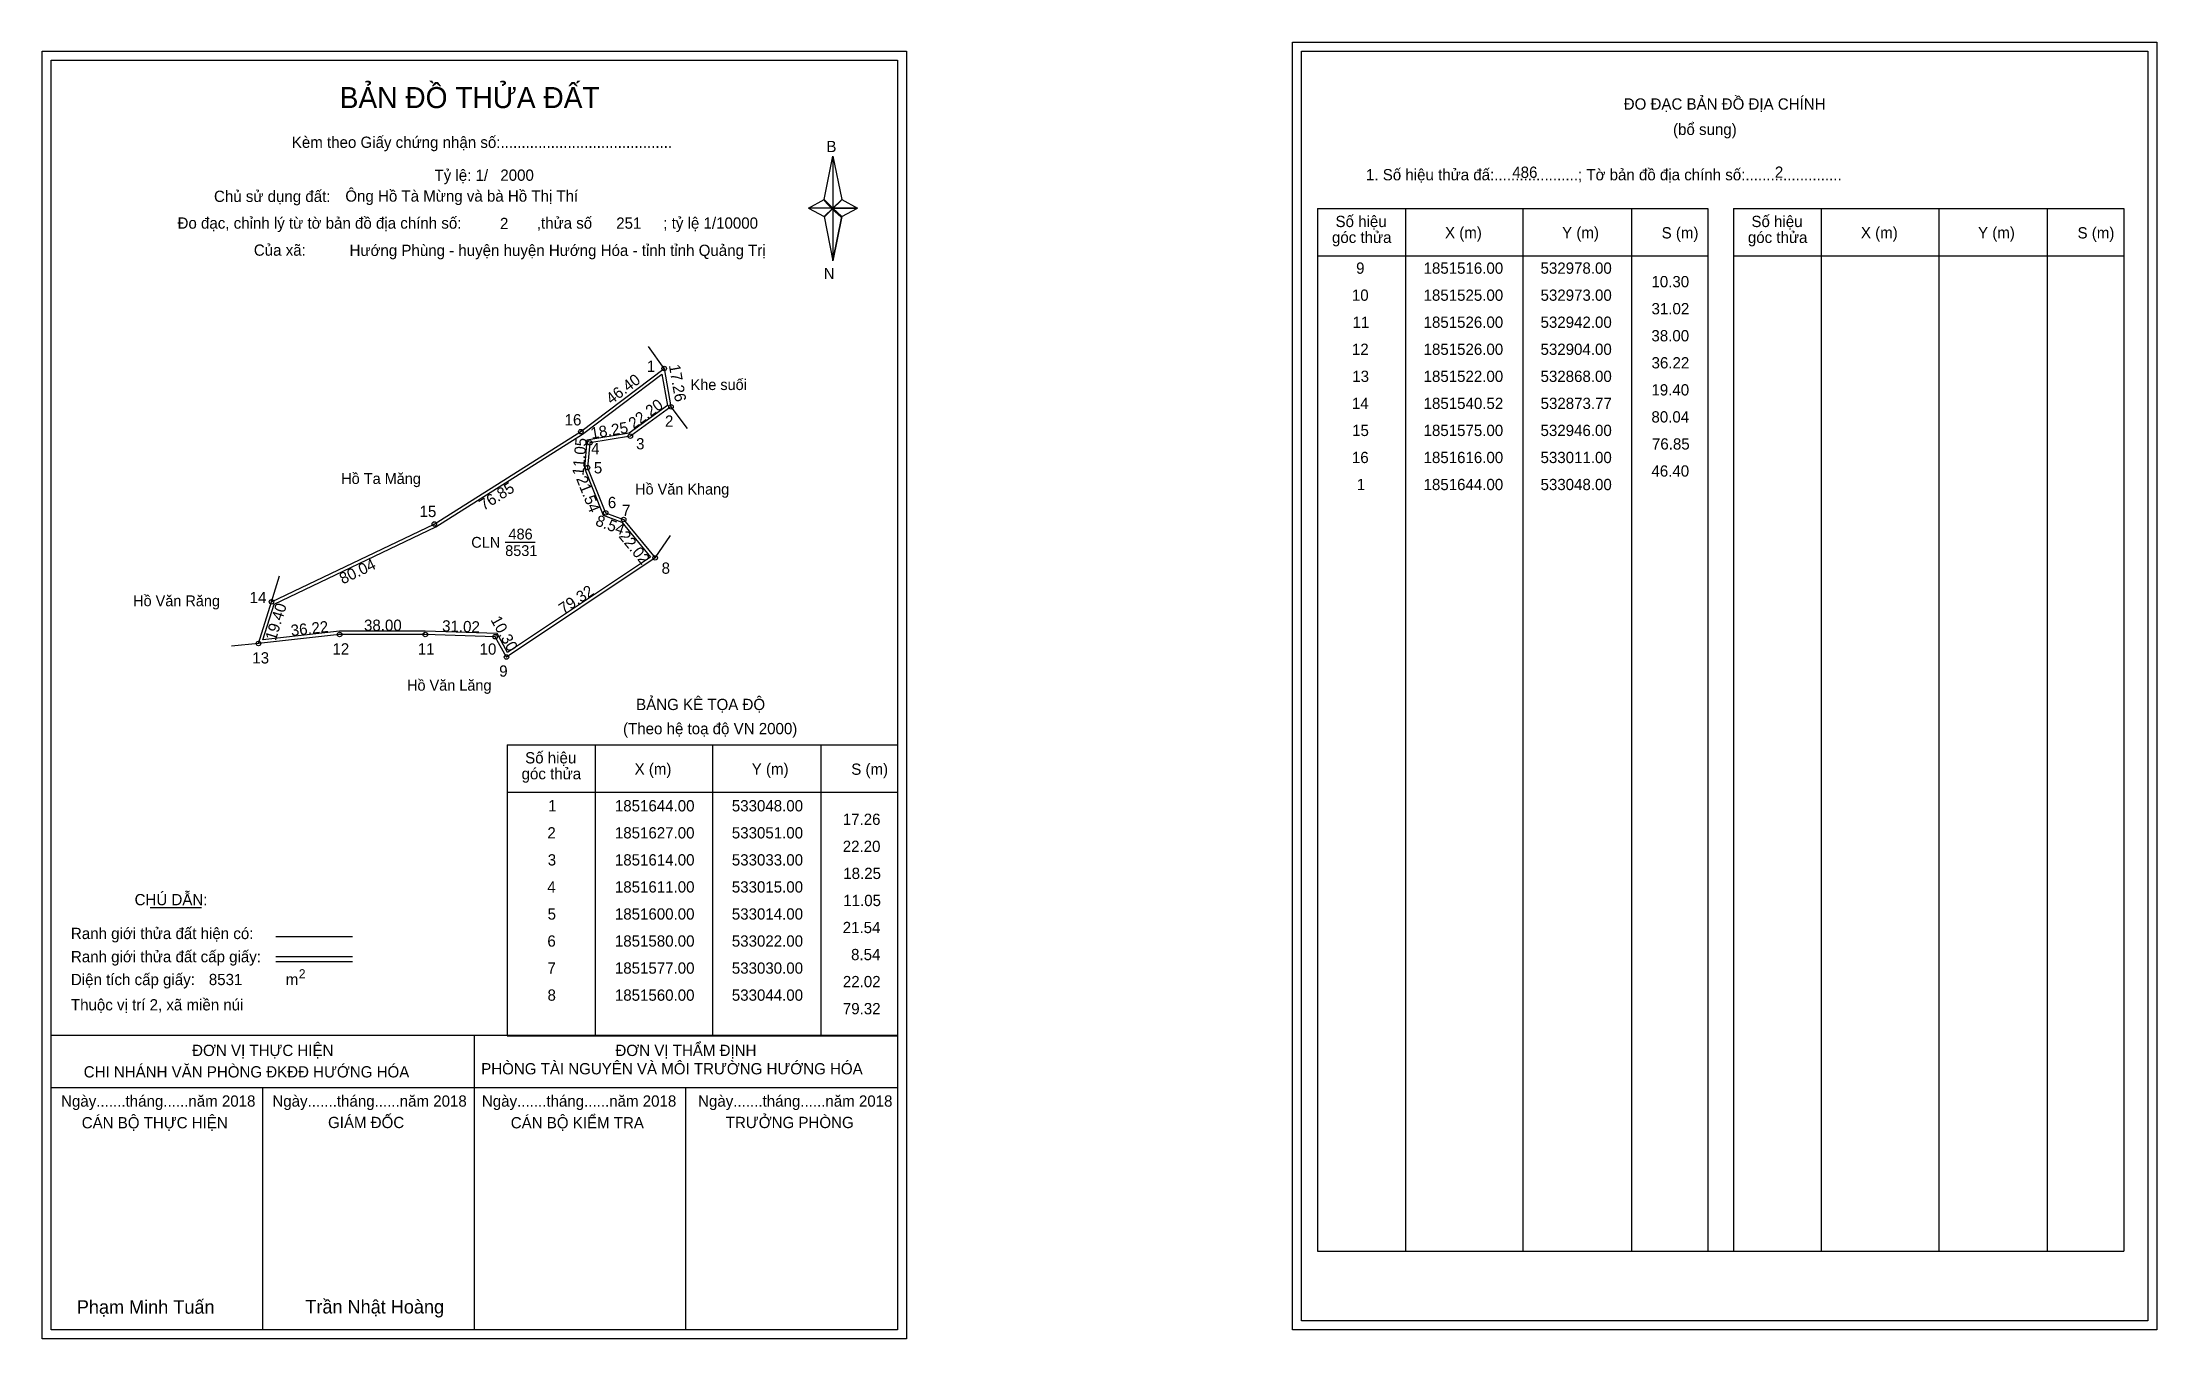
# Model space of a CAD drawing. Extents: x 532772 to 533710, y 1851214 to 1851789.
import ezdxf

# ---------------------------------------------------------------- set-up
doc = ezdxf.new("R2010")
doc.units = 0
for name, color, linetype in [('Level 1', 7, 'Continuous'), ('Level 10', 7, 'Continuous'), ('Level 11', 7, 'Continuous'), ('Level 13', 7, 'Continuous'), ('Level 27', 7, 'Continuous'), ('Level 3', 7, 'Continuous'), ('Level 36', 7, 'Continuous'), ('Level 49', 7, 'Continuous'), ('Level 53', 7, 'Continuous'), ('Level 55', 7, 'Continuous'), ('Level 6', 7, 'Continuous'), ('Level 60', 7, 'Continuous'), ('Level 63', 7, 'Continuous'), ('Level 9', 7, 'Continuous')]:
    doc.layers.add(name, color=color, linetype=linetype)

msp = doc.modelspace()

# ---------------------------------------------------------------- linework, layer by layer
at = {"layer": 'Level 1'}
for p, q in [((532776.09, 1851780.72), (532776.09, 1851780.72)), ((533330.74, 1851784.72), (533330.74, 1851784.72)), ((533118.94, 1851718.96), (533122.87, 1851738.24)), ((533122.87, 1851738.24), (533122.87, 1851715.19)), ((533122.87, 1851738.24), (533126.81, 1851718.96)), ((533112.05, 1851715.19), (533118.94, 1851718.96)), ((533118.94, 1851718.96), (533122.87, 1851715.19)), ((533122.58, 1851714.75), (533118.94, 1851718.52)), ((533122.87, 1851715.19), (533118.94, 1851711.51)), ((533122.58, 1851714.75), (533118.94, 1851711.07)), ((533118.94, 1851711.07), (533122.58, 1851714.75)), ((533126.51, 1851718.52), (533122.58, 1851714.75)), ((533122.58, 1851714.75), (533126.51, 1851718.52)), ((533126.51, 1851711.07), (533122.58, 1851714.75)), ((533126.81, 1851718.96), (533122.87, 1851715.19)), ((533122.87, 1851715.19), (533122.87, 1851691.79)), ((533122.87, 1851715.19), (533133.69, 1851715.19)), ((533122.87, 1851715.19), (533126.81, 1851711.51)), ((533126.81, 1851711.51), (533133.69, 1851715.19)), ((533337.8, 1851715.02), (533511.01, 1851715.02)), ((533376.98, 1851252.48), (533376.98, 1851715.02)), ((533429.13, 1851252.48), (533429.13, 1851715.02)), ((533477.07, 1851715.02), (533477.07, 1851252.48)), ((533511.01, 1851715.02), (533511.01, 1851252.48)), ((533522.32, 1851715.02), (533695.52, 1851715.02)), ((533561.5, 1851252.48), (533561.5, 1851715.02)), ((533613.64, 1851252.48), (533613.64, 1851715.02)), ((533661.59, 1851715.02), (533661.59, 1851252.48)), ((533695.52, 1851715.02), (533695.52, 1851252.48)), ((533118.94, 1851711.51), (533122.87, 1851691.79)), ((533126.81, 1851711.51), (533122.87, 1851691.79)), ((533337.8, 1851693.96), (533511.01, 1851693.96)), ((533522.32, 1851693.96), (533695.52, 1851693.96)), ((532978.28, 1851477.07), (533151.48, 1851477.07)), ((533017.46, 1851348.02), (533017.46, 1851477.07)), ((533069.6, 1851348.02), (533069.6, 1851477.07)), ((533117.55, 1851477.07), (533117.55, 1851348.02)), ((532978.28, 1851456.01), (533151.48, 1851456.01)), ((532819.93, 1851404.85), (532842.73, 1851404.85)), ((532875.66, 1851392.05), (532909.68, 1851392.05)), ((532875.66, 1851383.15), (532909.68, 1851383.15)), ((532875.66, 1851380.96), (532909.68, 1851380.96)), ((532989.75, 1851348.02), (532776.09, 1851348.02)), ((533151.48, 1851348.02), (532941.8, 1851348.02)), ((532963.79, 1851217.57), (532963.79, 1851348.02)), ((532978.28, 1851348.01), (533151.48, 1851348.01)), ((533151.49, 1851324.92), (532776.09, 1851324.92)), ((532869.94, 1851217.57), (532869.94, 1851324.92)), ((533057.64, 1851217.57), (533057.64, 1851324.92)), ((533337.8, 1851252.48), (533695.52, 1851252.48)), ((533151.48, 1851217.57), (533151.48, 1851217.57)), ((533706.14, 1851221.57), (533706.14, 1851221.57))]:
    msp.add_line(p, q, dxfattribs=at)
for points in [[(533118.94, 1851718.96), (533122.87, 1851738.24), (533122.87, 1851715.19)], [(533112.05, 1851715.19), (533118.94, 1851711.51), (533122.87, 1851715.19)], [(533122.87, 1851715.19), (533126.81, 1851718.96), (533133.69, 1851715.19)], [(533122.87, 1851715.19), (533122.87, 1851691.79), (533126.81, 1851711.51)]]:
    msp.add_lwpolyline(points, close=True, dxfattribs=at)
at = {"layer": 'Level 10'}
for points in [[(532868, 1851522), (532873.77, 1851540.52), (532946, 1851575), (533011, 1851616), (533048, 1851644), (533051, 1851627), (533033, 1851614), (533015, 1851611), (533014, 1851600), (533022, 1851580), (533030, 1851577), (533044, 1851560), (532978, 1851516), (532973, 1851525), (532942, 1851526), (532904, 1851526)], [(532869.97, 1851523.63), (532874.92, 1851539.52), (532946.68, 1851573.77), (533011.8, 1851614.85), (533047.02, 1851641.5), (533049.47, 1851627.62), (533032.45, 1851615.33), (533013.7, 1851612.2), (533012.58, 1851599.79), (533020.93, 1851578.91), (533029.16, 1851575.82), (533041.93, 1851560.31), (532978.49, 1851518.01), (532973.84, 1851526.37), (532942.02, 1851527.4), (532903.92, 1851527.4)]]:
    msp.add_lwpolyline(points, close=True, dxfattribs=at)
at = {"layer": 'Level 11'}
for centre in [(533048, 1851644), (533051, 1851627), (533011, 1851616), (533015, 1851611), (533033, 1851614), (533014, 1851600), (533022, 1851580), (532946, 1851575), (533030, 1851577), (533044, 1851560), (532873.77, 1851540.52), (532904, 1851526), (532942, 1851526), (532973, 1851525), (532868, 1851522), (532868, 1851522), (532978, 1851516)]:
    msp.add_circle(centre, 1, dxfattribs=at)
at = {"layer": 'Level 27'}
for p, q in [((533048, 1851644), (533041.06, 1851653.79)), ((533051, 1851627), (533058.2, 1851617.4)), ((533044, 1851560), (533050.85, 1851569.85)), ((532873.77, 1851540.52), (532877.34, 1851551.98)), ((532868, 1851522), (532856.05, 1851520.86))]:
    msp.add_line(p, q, dxfattribs=at)
at = {"layer": 'Level 3'}
for p, q in [((533337.8, 1851715.02), (533337.8, 1851252.48)), ((533522.32, 1851715.02), (533522.32, 1851252.48)), ((532978.28, 1851477.07), (532978.28, 1851348.02))]:
    msp.add_line(p, q, dxfattribs=at)
at = {"layer": 'Level 63'}
for points in [[(533326.74, 1851788.72), (533710.14, 1851788.72), (533710.14, 1851217.57), (533326.74, 1851217.57)], [(532772.09, 1851784.72), (533155.49, 1851784.72), (533155.49, 1851213.57), (532772.09, 1851213.57)], [(532776.09, 1851780.72), (533151.49, 1851780.72), (533151.49, 1851217.57), (532776.09, 1851217.57)], [(533330.74, 1851784.72), (533706.14, 1851784.72), (533706.14, 1851221.57), (533330.74, 1851221.57)]]:
    msp.add_lwpolyline(points, close=True, dxfattribs=at)
at = {"layer": 'Level 9'}
msp.add_line((532977.44, 1851566.89), (532990.77, 1851566.89), dxfattribs=at)

# ---------------------------------------------------------------- texts
at = {"layer": 'Level 1'}
for s, height, p in [('BẢN ĐỒ THỬA ĐẤT', 9.3313, (532904.02, 1851759.54)), ('ĐO ĐẠC BẢN ĐỒ ĐỊA CHÍNH', 5, (533473.69, 1851758.85)), ('(bổ sung)', 5, (533495.57, 1851747.61)), ('Kèm theo Giấy chứng nhận số:.........................................', 5, (532882.79, 1851741.88)), ('B', 5, (533119.96, 1851740)), ('1. Số hiệu thửa đấ:....................; Tờ bản đồ địa chính số:.......................', 5, (533359.35, 1851727.49)), ('Chủ sử dụng đất:', 5, (532848.27, 1851717.89)), ('Số hiệu', 5, (533345.83, 1851706.75)), ('Số hiệu', 5, (533530.35, 1851706.75)), ('Đo đạc, chỉnh lý từ tờ bản đồ địa chính số:                  ,thửa số                 ; tỷ lệ 1/10000', 5, (532832.1, 1851706.03)), ('góc thửa', 5, (533344.25, 1851699.69)), ('X (m)', 5, (533394.4, 1851701.8)), ('Y (m)', 5, (533446.35, 1851701.8)), ('S (m)', 5, (533490.51, 1851701.7)), ('góc thửa', 5, (533528.76, 1851699.69)), ('X (m)', 5, (533578.91, 1851701.8)), ('Y (m)', 5, (533630.87, 1851701.8)), ('S (m)', 5, (533675.02, 1851701.7)), ('Của xã:', 5, (532865.95, 1851694.03)), ('N', 5, (533118.76, 1851683.66)), ('BẢNG KÊ TỌA ĐỘ', 5, (533035.55, 1851492.47)), ('(Theo hệ toạ độ VN 2000)', 5, (533029.74, 1851481.75)), ('Số hiệu', 5, (532986.31, 1851468.8)), ('X (m)', 5, (533034.87, 1851463.85)), ('Y (m)', 5, (533086.83, 1851463.85)), ('S (m)', 5, (533130.98, 1851463.75)), ('góc thửa', 5, (532984.73, 1851461.74)), ('CHÚ DẪN:', 5, (532813.05, 1851405.87)), ('Ranh giới thửa đất hiện có:', 5, (532784.79, 1851390.87)), ('Ranh giới thửa đất cấp giấy:', 5, (532784.79, 1851380.59)), ('Diện tích cấp giấy:', 5, (532784.79, 1851370.43)), ('2', 4, (532885.89, 1851373.49)), ('m', 5, (532880.1, 1851370.47)), ('Thuộc vị trí 2, xã miền núi', 5, (532784.79, 1851359.22)), ('ĐƠN VỊ THỰC HIỆN', 5, (532838.56, 1851338.99)), ('PHÒNG TÀI NGUYÊN VÀ MÔI TRƯỜNG HƯỚNG HÓA', 5, (532966.81, 1851330.85)), ('ĐƠN VỊ THẨM ĐỊNH', 5, (533026.36, 1851338.99)), ('CHI NHÁNH VĂN PHÒNG ĐKĐĐ HƯỚNG HÓA', 5, (532790.47, 1851329.47)), ('Ngày.......tháng......năm 2018', 5, (532780.42, 1851316.51)), ('Ngày.......tháng......năm 2018', 5, (532874.17, 1851316.51)), ('Ngày.......tháng......năm 2018', 5, (532967.12, 1851316.51)), ('Ngày.......tháng......năm 2018', 5, (533063.03, 1851316.51)), ('CÁN BỘ THỰC HIỆN', 5, (532789.59, 1851306.89)), ('GIÁM ĐỐC', 5, (532898.85, 1851307.01)), ('CÁN BỘ KIỂM TRA', 5, (532979.93, 1851306.89)), ('TRƯỞNG PHÒNG', 5, (533075.31, 1851307.01)), ('Phạm Minh Tuấn', 6, (532787.41, 1851224.65)), ('Trần Nhật Hoàng', 6, (532888.79, 1851224.76))]:
    msp.add_text(s, height=height, dxfattribs=at).set_placement(p)
at = {"layer": 'Level 11'}
msp.add_text('Tỷ lệ: 1/', height=5, dxfattribs=at).set_placement((532946.1, 1851727.25))
at = {"layer": 'Level 13'}
for s, p in [('486', (532978.92, 1851568.17)), ('CLN', (532962.41, 1851564.49)), ('8531', (532977.45, 1851560.81))]:
    msp.add_text(s, height=4.8, dxfattribs=at).set_placement(p)
at = {"layer": 'Level 36'}
msp.add_text('Khe suối', height=4.8, dxfattribs=at).set_placement((533059.7, 1851634.44))
at = {"layer": 'Level 49'}
for s, rotation, p in [('46.40', 37.11686, (533024.58, 1851627.9)), ('17.26', 280.00798, (533050.04, 1851645.39)), ('22.20', 35.83765, (533034.43, 1851617.01)), ('18.25', 9.46232, (533015.78, 1851612.75)), ('11.05', 84.80557, (533012.18, 1851596.31)), ('76.85', 32.24247, (532967.91, 1851580.77)), ('21.54', 291.80141, (533008.83, 1851595.15)), ('8.54', 339.44395, (533017.12, 1851574.54)), ('22.02', 309.47246, (533027.55, 1851569.45)), ('80.04', 25.51813, (532905.4, 1851548.18)), ('79.32', 33.69007, (533003.33, 1851534.81)), ('19.40', 72.69531, (532875.64, 1851522.95)), ('10.30', 299.0546, (532970.83, 1851532.53)), ('36.22', 6.34019, (532882.61, 1851525.26)), ('31.02', 358.15239, (532949.4, 1851527.36))]:
    msp.add_text(s, height=5, rotation=rotation, dxfattribs=at).set_placement(p)
msp.add_text('38.00', height=5, dxfattribs=at).set_placement((532914.82, 1851527.6))
at = {"layer": 'Level 53'}
for s, p in [('9', (533354.95, 1851686.04)), ('1851516.00', (533384.89, 1851686.04)), ('532978.00', (533436.78, 1851686.04)), ('10.30', (533485.98, 1851680.04)), ('10', (533353.08, 1851674.04)), ('1851525.00', (533384.89, 1851674.04)), ('532973.00', (533436.78, 1851674.04)), ('11', (533353.4, 1851662.04)), ('1851526.00', (533384.89, 1851662.04)), ('532942.00', (533436.78, 1851662.04)), ('31.02', (533486.03, 1851668.04)), ('38.00', (533485.98, 1851656.04)), ('12', (533353.1, 1851650.04)), ('1851526.00', (533384.89, 1851650.04)), ('532904.00', (533436.78, 1851650.04)), ('36.22', (533486.03, 1851644.04)), ('13', (533353.26, 1851638.04)), ('1851522.00', (533384.89, 1851638.04)), ('532868.00', (533436.78, 1851638.04)), ('19.40', (533485.98, 1851632.04)), ('14', (533353.08, 1851626.04)), ('1851540.52', (533384.91, 1851626.04)), ('532873.77', (533436.81, 1851626.04)), ('15', (533353.19, 1851614.04)), ('1851575.00', (533384.89, 1851614.04)), ('532946.00', (533436.78, 1851614.04)), ('80.04', (533485.98, 1851620.04)), ('76.85', (533486.21, 1851608.04)), ('16', (533353.09, 1851602.04)), ('1851616.00', (533384.89, 1851602.04)), ('533011.00', (533436.78, 1851602.04)), ('46.40', (533485.98, 1851596.04)), ('1', (533355.25, 1851590.04)), ('1851644.00', (533384.89, 1851590.04)), ('533048.00', (533436.78, 1851590.04)), ('1', (532996.48, 1851447.51)), ('1851644.00', (533026.12, 1851447.51)), ('533048.00', (533078, 1851447.51)), ('2', (532996.18, 1851435.51)), ('1851627.00', (533026.12, 1851435.51)), ('533051.00', (533078, 1851435.51)), ('17.26', (533127.23, 1851441.51)), ('22.20', (533127.21, 1851429.51)), ('3', (532996.33, 1851423.51)), ('1851614.00', (533026.12, 1851423.51)), ('533033.00', (533078, 1851423.51)), ('18.25', (533127.44, 1851417.51)), ('4', (532996.15, 1851411.51)), ('1851611.00', (533026.12, 1851411.51)), ('533015.00', (533078, 1851411.51)), ('5', (532996.27, 1851399.51)), ('1851600.00', (533026.12, 1851399.51)), ('533014.00', (533078, 1851399.51)), ('11.05', (533127.44, 1851405.51)), ('21.54', (533127.2, 1851393.51)), ('6', (532996.16, 1851387.51)), ('1851580.00', (533026.12, 1851387.51)), ('533022.00', (533078, 1851387.51)), ('8.54', (533130.9, 1851381.51)), ('7', (532996.19, 1851375.51)), ('1851577.00', (533026.12, 1851375.51)), ('533030.00', (533078, 1851375.51)), ('22.02', (533127.26, 1851369.51)), ('8', (532996.23, 1851363.51)), ('1851560.00', (533026.12, 1851363.51)), ('533044.00', (533078, 1851363.51)), ('79.32', (533127.26, 1851357.51))]:
    msp.add_text(s, height=5, dxfattribs=at).set_placement(p)
at = {"layer": 'Level 55'}
for s, height, p in [('485', 0.22, (533047.77, 1851643.78)), ('485', 0.22, (533047.77, 1851643.78)), ('1', 0.8, (533047.78, 1851644)), ('0', 0.22, (533047.92, 1851643.78)), ('2', 0.8, (533050.73, 1851627)), ('487', 0.22, (533050.76, 1851626.78)), ('0', 0.22, (533050.92, 1851626.78)), ('16', 0.8, (533010.43, 1851616)), ('485', 0.22, (533010.77, 1851615.78)), ('485', 0.22, (533010.77, 1851615.78)), ('4', 0.8, (533014.72, 1851611)), ('487', 0.22, (533014.76, 1851610.78)), ('487', 0.22, (533032.76, 1851613.78)), ('3', 0.8, (533032.75, 1851614)), ('487', 0.22, (533013.76, 1851599.78)), ('5', 0.8, (533013.74, 1851600)), ('15', 0.8, (532945.45, 1851575)), ('485', 0.22, (532945.77, 1851574.78)), ('485', 0.22, (532945.77, 1851574.78)), ('487', 0.22, (533021.76, 1851579.78)), ('6', 0.8, (533021.73, 1851580)), ('487', 0.22, (533029.76, 1851576.78)), ('7', 0.8, (533029.73, 1851577)), ('487', 0.22, (533043.76, 1851559.78)), ('488', 0.22, (533043.77, 1851559.78)), ('8', 0.8, (533043.74, 1851560)), ('14', 0.8, (532873.2, 1851540.52)), ('484', 0.22, (532873.53, 1851540.3)), ('485', 0.22, (532873.54, 1851540.3)), ('484', 0.22, (532873.53, 1851540.3)), ('485', 0.22, (532873.54, 1851540.3)), ('12', 0.8, (532903.43, 1851526)), ('488', 0.22, (532903.77, 1851525.78)), ('11', 0.8, (532941.48, 1851526)), ('488', 0.22, (532941.77, 1851525.78)), ('10', 0.8, (532972.43, 1851525)), ('488', 0.22, (532972.77, 1851524.78)), ('13', 0.8, (532867.46, 1851522)), ('484', 0.22, (532867.76, 1851521.78)), ('488', 0.22, (532867.77, 1851521.78)), ('484', 0.22, (532867.76, 1851521.78)), ('488', 0.22, (532977.77, 1851515.78)), ('9', 0.8, (532977.73, 1851516))]:
    msp.add_text(s, height=height, dxfattribs=at).set_placement(p)
at = {"layer": 'Level 6'}
for s, p in [('2000', (532975.3, 1851727.29)), ('486', (533424.25, 1851728.57)), ('2', (533540.74, 1851728.61)), ('Ông Hồ Tà Mừng và bà Hồ Thị Thí', (532906.54, 1851718.03)), ('2', (532975.14, 1851705.85)), ('251', (533026.7, 1851706.01)), (' Hướng Phùng - huyện huyện Hướng Hóa - tỉnh tỉnh Quảng Trị', (532906.56, 1851693.94)), ('8531', (532845.97, 1851370.44))]:
    msp.add_text(s, height=5, dxfattribs=at).set_placement(p)
at = {"layer": 'Level 60'}
for s, p in [('Hồ Ta Măng', (532904.72, 1851592.79)), ('Hồ Văn Khang', (533035.09, 1851588.1)), ('Hồ Văn Răng', (532812.38, 1851538.55)), ('Hồ Văn Lăng', (532933.9, 1851501.09))]:
    msp.add_text(s, height=4.8, dxfattribs=at).set_placement(p)
at = {"layer": 'Level 9'}
for s, p in [('1', (533040.28, 1851642.48)), ('16', (533003.81, 1851618.76)), ('2', (533048.34, 1851618.17)), ('4', (533015.6, 1851605.98)), ('3', (533035.53, 1851608.13)), ('5', (533016.8, 1851597.46)), ('15', (532939.46, 1851578.1)), ('6', (533023, 1851582.07)), ('7', (533029.28, 1851578.52)), ('8', (533046.85, 1851552.93)), ('14', (532864.09, 1851539.92)), ('13', (532865.27, 1851513.13)), ('12', (532900.81, 1851517.11)), ('11', (532938.66, 1851517.1)), ('10', (532966.1, 1851517.04)), ('9', (532974.8, 1851507.28))]:
    msp.add_text(s, height=5, dxfattribs=at).set_placement(p)

doc.saveas('drawing.dxf')
